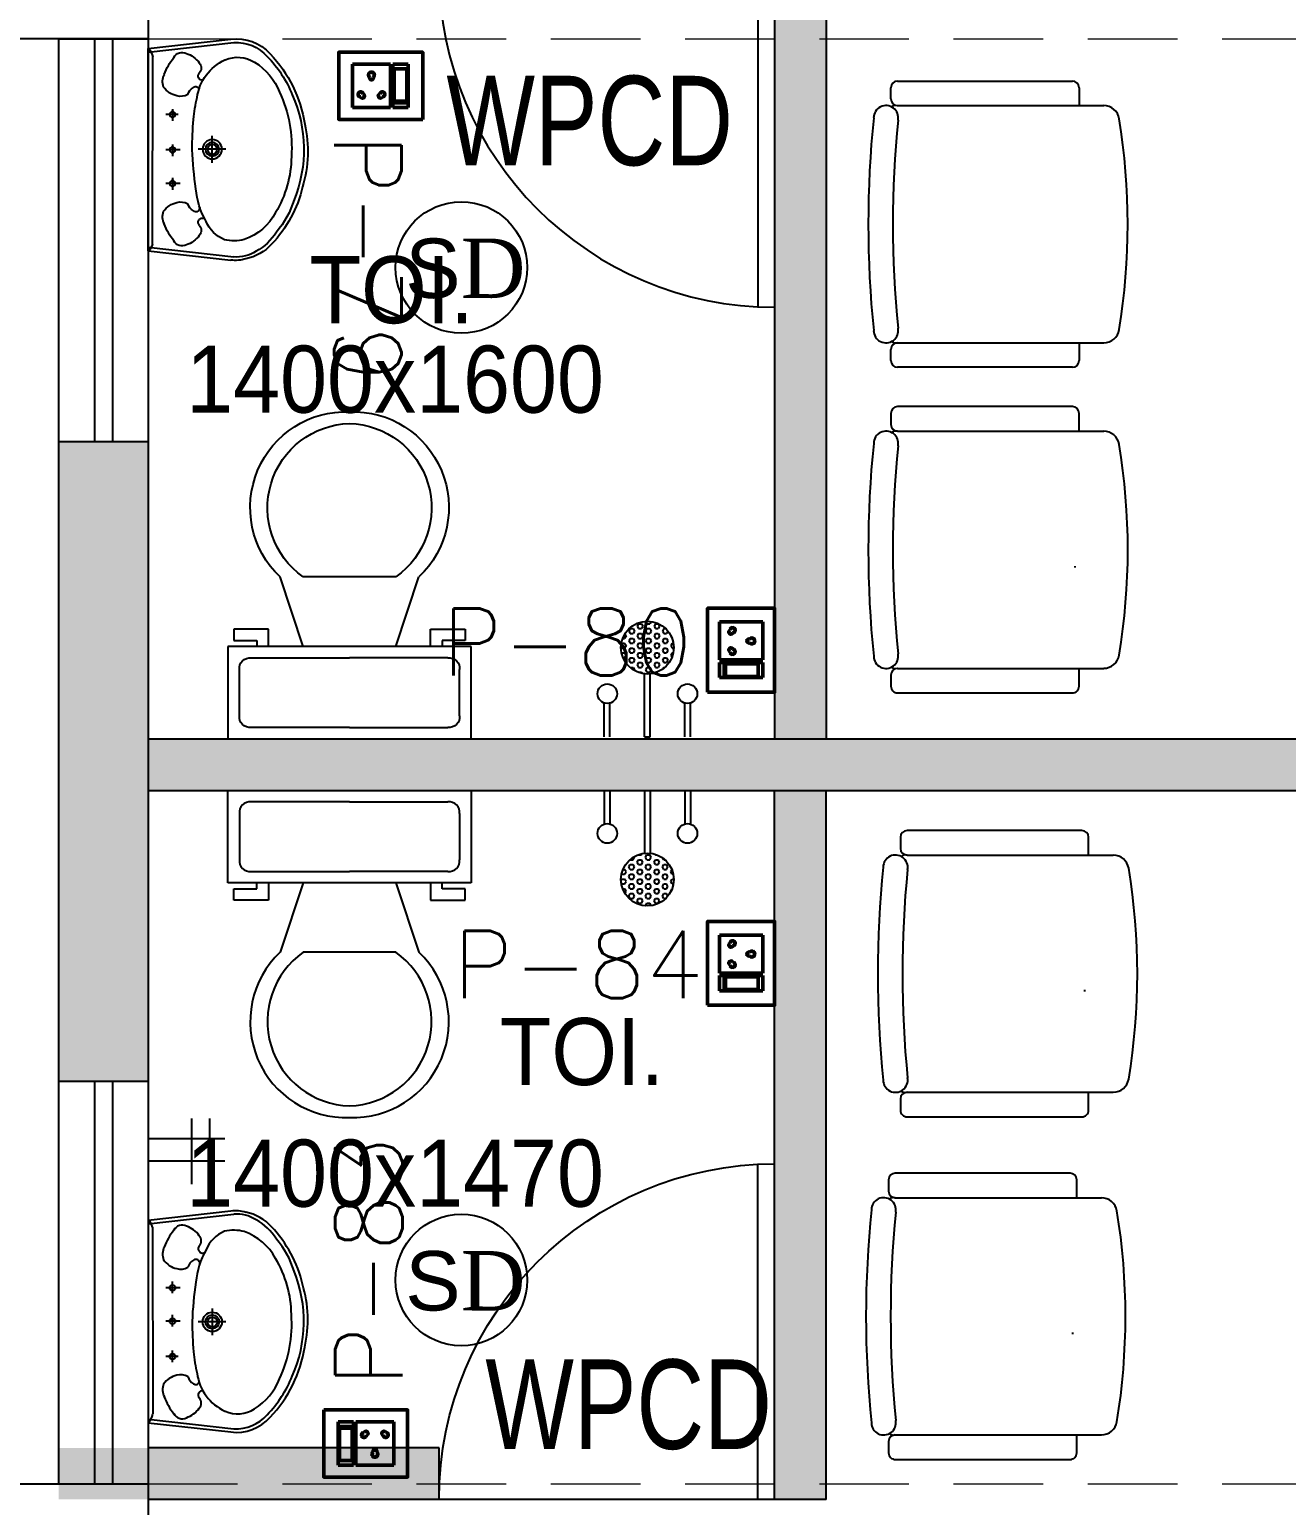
# Model space of a CAD drawing. Extents: x 11369658 to 11598203, y -3946797 to -3787209.
# Drawn here: x 11409837 to 11412646, y -3877885 to -3874586 of the extents above; entities that cross this region are included whole.
import ezdxf

# ---------------------------------------------------------------- set-up
doc = ezdxf.new("R2010")
doc.units = 0
doc.header["$MEASUREMENT"] = 0
doc.linetypes.add('CENTER', pattern=[0])
doc.linetypes.add('HIDDEN', pattern=[0.375, 0.25, -0.125])
doc.layers.get('0').update_dxf_attribs({"linetype": 'CONTINUOUS'})
doc.layers.add('BEAM', color=251, linetype='CONTINUOUS')
for name, color, linetype, lineweight in [('ELE-1 NO 6-16A RAW POWER SOCKET', 1, 'CONTINUOUS', 0), ('ELE-POWER SOCKET TEXT', 7, 'CONTINUOUS', 5), ('FA-BELOW SMOKE DERECTOR', 1, 'CONTINUOUS', 25)]:
    doc.layers.add(name, color=color, linetype=linetype, lineweight=lineweight)
doc.layers.add('ELE-16A GEYSER SOCKET', color=7, linetype='CONTINUOUS', true_color=0x00a864)
doc.styles.add('ARIAL', font='arial.ttf', dxfattribs={"width": 0.75})
doc.styles.add('PDF Times New Roman', font='times.ttf')
doc.styles.get("Standard").update_dxf_attribs({"font": 'arial.ttf'})

# ---------------------------------------------------------------- blocks, each defined once
blk = doc.blocks.new('6-16A RAW POWER SOCKET 3M')
at = {"layer": 'ELE-1 NO 6-16A RAW POWER SOCKET', "lineweight": 50}
for p, q in [((0, 57.9), (72.3, 57.9)), ((0, 57.9), (72.3, 57.9)), ((0, 32.7), (0, 57.9)), ((0, 57.9), (0, 32.7)), ((7.9, 55.8), (64.4, 55.8)), ((7.9, 34.8), (7.9, 55.8)), ((61.9, 55.8), (61.9, 34.8)), ((64.4, 55.8), (64.4, 34.8)), ((72.3, 57.9), (72.3, 32.7)), ((72.3, 32.7), (0, 32.7)), ((0, 28.5), (0, -34.8)), ((72.3, 28.5), (0, 28.5)), ((64.4, 34.8), (7.9, 34.8)), ((72.3, -34.8), (72.3, 28.5)), ((0, -34.8), (72.3, -34.8))]:
    blk.add_line(p, q, dxfattribs=at)
blk.add_lwpolyline([(92, 82.1), (92, -57.5), (-19.7, -57.5), (-19.7, 82.1)], close=True, dxfattribs=at)
for centre, radius, start, end in [((18.3, -3.1), 4.93, 37.1584, 322.8416), ((23.3, -3.1), 3.14, 251.4031, 108.5969), ((50.3, 14.9), 4.24, 357.49, 264.7311), ((53.2, 11.6), 3.43, 194.9049, 67.3162), ((50.3, -21.2), 4.24, 95.2689, 2.51), ((53.2, -17.8), 3.43, 292.6838, 165.0951)]:
    blk.add_arc(centre, radius, start, end, dxfattribs=at)
blk = doc.blocks.new('RERERERERERERET')
at = {"layer": 'ELE-16A GEYSER SOCKET', "color": 124, "lineweight": 50}
for p, q in [((-123.5, 157), (-123.5, 72)), ((-26.5, 157), (-123.5, 157)), ((-26.5, 72), (-26.5, 157)), ((-123.5, 72), (-26.5, 72)), ((-123.5, 66.3), (-26.5, 66.3)), ((-123.5, 32.5), (-123.5, 66.3)), ((-26.5, 66.3), (-26.5, 32.5)), ((-26.5, 32.5), (-26.5, 66.3)), ((-113, 63.5), (-37, 63.5)), ((-113, 35.3), (-113, 63.5)), ((-37, 35.3), (-113, 35.3)), ((-109.6, 35.3), (-109.6, 63.5)), ((-37, 63.5), (-37, 35.3)), ((-26.5, 32.5), (-123.5, 32.5)), ((-26.5, 32.5), (-123.5, 32.5))]:
    blk.add_line(p, q, dxfattribs=at)
blk.add_lwpolyline([(-150, 0), (-150, 187.5), (0, 187.5), (0, 0)], close=True, dxfattribs=at)
for centre, radius, start, end in [((-97.9, 134.2), 4.6, 112.6838, 345.0951), ((-93.9, 138.7), 5.7, 275.2689, 182.51), ((-97.9, 94.7), 4.6, 14.9049, 247.3162), ((-57.7, 114.5), 4.22, 71.4031, 288.5969), ((-51, 114.5), 6.62, 217.1584, 142.8416), ((-93.9, 90.2), 5.7, 177.49, 84.7311)]:
    blk.add_arc(centre, radius, start, end, dxfattribs=at)
blk = doc.blocks.new('SMOKE DETECTOR')
at = {"layer": 'FA-BELOW SMOKE DERECTOR', "color": 7}
blk.add_circle((931028.7, -118293.9), 350, dxfattribs=at)
at = {"layer": 'FA-BELOW SMOKE DERECTOR', "insert": (930730.1, -118460.6), "char_height": 316.244, "attachment_point": 7, "style": 'PDF Times New Roman'}
blk.add_mtext('{\\fArial|b0|i0|c0|p34;S}D', dxfattribs=at)

msp = doc.modelspace()

# ---------------------------------------------------------------- hatches: boundary and pattern name
at = {"lineweight": -3, "ltscale": 500}
h = msp.add_hatch(color=8, dxfattribs=at)
h.paths.add_polyline_path([(11411617.5, -3874456.4), (11411502.5, -3874456.4), (11411502.5, -3876171.4), (11411617.5, -3876171.4)])
h.paths.add_polyline_path([(11411617.5, -3876286.4), (11411502.5, -3876286.4), (11411502.5, -3877871.4), (11411617.5, -3877871.4)])
at = {"ltscale": 500}
for points in [[(11410102.5, -3875506.4), (11409902.5, -3875506.4), (11409902.5, -3876936.4), (11410102.5, -3876936.4)], [(11416017.5, -3876171.4), (11410102.5, -3876171.4), (11410102.5, -3876286.4), (11416017.5, -3876286.4)], [(11410752.5, -3877756.4), (11410102.5, -3877756.4), (11409902.5, -3877756.4), (11409902.5, -3877871.4), (11410102.5, -3877871.4), (11410752.5, -3877871.4)]]:
    msp.add_hatch(color=8, dxfattribs=at).paths.add_polyline_path(points)

# ---------------------------------------------------------------- linework, layer by layer
at = {"color": 8, "lineweight": 25, "ltscale": 500}
for p, q in [((11410102.5, -3874306.4), (11410102.5, -3874606.4)), ((11410102.5, -3874606.4), (11409202.5, -3874606.4)), ((11411179.7, -3875924.9), (11411176.6, -3875930.3)), ((11411179.7, -3875924.9), (11411186, -3875924.9)), ((11411186, -3875924.9), (11411189.1, -3875930.3)), ((11411198.5, -3875914.1), (11411195.4, -3875919.5)), ((11411195.4, -3875919.5), (11411198.5, -3875924.9)), ((11411198.5, -3875914.1), (11411204.7, -3875914.1)), ((11411198.5, -3875924.9), (11411204.7, -3875924.9)), ((11411204.7, -3875914.1), (11411207.9, -3875919.5)), ((11411207.9, -3875919.5), (11411204.7, -3875924.9)), ((11411214.3, -3875908.4), (11411214.1, -3875908.7)), ((11411214.1, -3875908.7), (11411217.2, -3875914.1)), ((11411217.2, -3875924.9), (11411214.1, -3875930.3)), ((11411217.2, -3875914.1), (11411223.5, -3875914.1)), ((11411217.2, -3875924.9), (11411223.5, -3875924.9)), ((11411226.5, -3875908.9), (11411223.5, -3875914.1)), ((11411223.5, -3875924.9), (11411226.6, -3875930.3)), ((11411236, -3875914.1), (11411232.9, -3875919.5)), ((11411232.9, -3875919.5), (11411236, -3875924.9)), ((11411236, -3875914.1), (11411242.2, -3875914.1)), ((11411236, -3875924.9), (11411242.2, -3875924.9)), ((11411242.2, -3875914.1), (11411245.4, -3875919.5)), ((11411245.4, -3875919.5), (11411242.2, -3875924.9)), ((11411254.7, -3875924.9), (11411251.6, -3875930.3)), ((11411254.7, -3875924.9), (11411259.1, -3875924.9)), ((11411161, -3875957.4), (11411159.5, -3875959.9)), ((11411161, -3875957.4), (11411167.2, -3875957.4)), ((11411162.8, -3875946.6), (11411167.2, -3875946.6)), ((11411170.4, -3875941.1), (11411167.2, -3875946.6)), ((11411167.2, -3875957.4), (11411170.4, -3875962.8)), ((11411167.7, -3875936.5), (11411170.4, -3875941.1)), ((11411176.6, -3875930.3), (11411179.7, -3875935.7)), ((11411179.7, -3875946.6), (11411176.6, -3875952)), ((11411176.6, -3875952), (11411179.7, -3875957.4)), ((11411179.7, -3875935.7), (11411186, -3875935.7)), ((11411179.7, -3875946.6), (11411186, -3875946.6)), ((11411179.7, -3875957.4), (11411186, -3875957.4)), ((11411189.1, -3875930.3), (11411186, -3875935.7)), ((11411186, -3875946.6), (11411189.1, -3875952)), ((11411189.1, -3875952), (11411186, -3875957.4)), ((11411198.5, -3875935.7), (11411195.4, -3875941.1)), ((11411195.4, -3875941.1), (11411198.5, -3875946.6)), ((11411198.5, -3875957.4), (11411195.4, -3875962.8)), ((11411198.5, -3875935.7), (11411204.7, -3875935.7)), ((11411198.5, -3875946.6), (11411204.7, -3875946.6)), ((11411198.5, -3875957.4), (11411204.7, -3875957.4)), ((11411204.7, -3875935.7), (11411207.9, -3875941.1)), ((11411207.9, -3875941.1), (11411204.7, -3875946.6)), ((11411204.7, -3875957.4), (11411207.9, -3875962.8)), ((11411214.1, -3875930.3), (11411217.2, -3875935.7)), ((11411217.2, -3875946.6), (11411214.1, -3875952)), ((11411214.1, -3875952), (11411217.2, -3875957.4)), ((11411217.2, -3875935.7), (11411223.5, -3875935.7)), ((11411217.2, -3875946.6), (11411223.5, -3875946.6)), ((11411217.2, -3875957.4), (11411223.5, -3875957.4)), ((11411226.6, -3875930.3), (11411223.5, -3875935.7)), ((11411223.5, -3875946.6), (11411226.6, -3875952)), ((11411226.6, -3875952), (11411223.5, -3875957.4)), ((11411236, -3875935.7), (11411232.9, -3875941.1)), ((11411232.9, -3875941.1), (11411236, -3875946.6)), ((11411236, -3875957.4), (11411232.9, -3875962.8)), ((11411236, -3875935.7), (11411242.2, -3875935.7)), ((11411236, -3875946.6), (11411242.2, -3875946.6)), ((11411236, -3875957.4), (11411242.2, -3875957.4)), ((11411242.2, -3875935.7), (11411245.4, -3875941.1)), ((11411245.4, -3875941.1), (11411242.2, -3875946.6)), ((11411242.2, -3875957.4), (11411245.4, -3875962.8)), ((11411251.6, -3875930.3), (11411254.7, -3875935.7)), ((11411254.7, -3875946.6), (11411251.6, -3875952)), ((11411251.6, -3875952), (11411254.7, -3875957.4)), ((11411254.7, -3875935.7), (11411261, -3875935.7)), ((11411254.7, -3875946.6), (11411261, -3875946.6)), ((11411254.7, -3875957.4), (11411261, -3875957.4)), ((11411264.1, -3875930.3), (11411261, -3875935.7)), ((11411261, -3875946.6), (11411264.1, -3875952)), ((11411264.1, -3875952), (11411261, -3875957.4)), ((11411270.7, -3875940.5), (11411270.4, -3875941.1)), ((11411270.4, -3875941.1), (11411273.1, -3875945.8)), ((11411273.5, -3875957.4), (11411270.4, -3875962.8)), ((11411273.5, -3875957.4), (11411276.3, -3875957.4)), ((11411159.1, -3875965), (11411161, -3875968.2)), ((11411161, -3875979), (11411160.4, -3875980)), ((11411161, -3875968.2), (11411167.2, -3875968.2)), ((11411161, -3875979), (11411167.2, -3875979)), ((11411163.5, -3875989.9), (11411167.2, -3875989.9)), ((11411170.4, -3875962.8), (11411167.2, -3875968.2)), ((11411167.2, -3875979), (11411170.4, -3875984.4)), ((11411170.4, -3875984.4), (11411167.2, -3875989.9)), ((11411179.7, -3875968.2), (11411176.6, -3875973.6)), ((11411176.6, -3875973.6), (11411179.7, -3875979)), ((11411179.7, -3875989.9), (11411176.6, -3875995.3)), ((11411179.7, -3875968.2), (11411186, -3875968.2)), ((11411179.7, -3875979), (11411186, -3875979)), ((11411179.7, -3875989.9), (11411186, -3875989.9)), ((11411186, -3875968.2), (11411189.1, -3875973.6)), ((11411189.1, -3875973.6), (11411186, -3875979)), ((11411186, -3875989.9), (11411189.1, -3875995.3)), ((11411195.4, -3875962.8), (11411198.5, -3875968.2)), ((11411198.5, -3875979), (11411195.4, -3875984.4)), ((11411195.4, -3875984.4), (11411198.5, -3875989.9)), ((11411198.5, -3875968.2), (11411204.7, -3875968.2)), ((11411198.5, -3875979), (11411204.7, -3875979)), ((11411198.5, -3875989.9), (11411204.7, -3875989.9)), ((11411207.9, -3875962.8), (11411204.7, -3875968.2)), ((11411204.7, -3875979), (11411207.9, -3875984.4)), ((11411207.9, -3875984.4), (11411204.7, -3875989.9)), ((11411217.2, -3875968.2), (11411214.1, -3875973.6)), ((11411214.1, -3875973.6), (11411217.2, -3875979)), ((11411217.2, -3875989.9), (11411214.1, -3875995.3)), ((11411217.2, -3875968.2), (11411223.5, -3875968.2)), ((11411217.2, -3875979), (11411223.5, -3875979)), ((11411217.2, -3875989.9), (11411223.5, -3875989.9)), ((11411223.5, -3875968.2), (11411226.6, -3875973.6)), ((11411226.6, -3875973.6), (11411223.5, -3875979)), ((11411223.5, -3875989.9), (11411226.6, -3875995.3)), ((11411232.9, -3875962.8), (11411236, -3875968.2)), ((11411236, -3875979), (11411232.9, -3875984.4)), ((11411232.9, -3875984.4), (11411236, -3875989.9)), ((11411236, -3875968.2), (11411242.2, -3875968.2)), ((11411236, -3875979), (11411242.2, -3875979)), ((11411236, -3875989.9), (11411242.2, -3875989.9)), ((11411245.4, -3875962.8), (11411242.2, -3875968.2)), ((11411242.2, -3875979), (11411245.4, -3875984.4)), ((11411245.4, -3875984.4), (11411242.2, -3875989.9)), ((11411254.7, -3875968.2), (11411251.6, -3875973.6)), ((11411251.6, -3875973.6), (11411254.7, -3875979)), ((11411254.7, -3875989.9), (11411251.6, -3875995.3)), ((11411254.7, -3875968.2), (11411261, -3875968.2)), ((11411254.7, -3875979), (11411261, -3875979)), ((11411254.7, -3875989.9), (11411261, -3875989.9)), ((11411261, -3875968.2), (11411264.1, -3875973.6)), ((11411264.1, -3875973.6), (11411261, -3875979)), ((11411261, -3875989.9), (11411264.1, -3875995.3)), ((11411270.4, -3875962.8), (11411273.5, -3875968.2)), ((11411273.5, -3875979), (11411270.4, -3875984.4)), ((11411270.4, -3875984.4), (11411273, -3875989)), ((11411273.5, -3875968.2), (11411277.1, -3875968.2)), ((11411273.5, -3875979), (11411275.9, -3875979)), ((11411176.6, -3875995.3), (11411179.7, -3876000.7)), ((11411179.7, -3876011.5), (11411179.5, -3876012)), ((11411179.7, -3876000.7), (11411186, -3876000.7)), ((11411179.7, -3876011.5), (11411186, -3876011.5)), ((11411189.1, -3875995.3), (11411186, -3876000.7)), ((11411186, -3876011.5), (11411189.1, -3876016.9)), ((11411189.1, -3876016.9), (11411188.3, -3876018.3)), ((11411198.5, -3876000.7), (11411195.4, -3876006.1)), ((11411195.4, -3876006.1), (11411198.5, -3876011.5)), ((11411198.5, -3876022.3), (11411198.2, -3876022.9)), ((11411198.5, -3876000.7), (11411204.7, -3876000.7)), ((11411198.5, -3876011.5), (11411204.7, -3876011.5)), ((11411198.5, -3876022.3), (11411204.7, -3876022.3)), ((11411204.7, -3876000.7), (11411207.9, -3876006.1)), ((11411207.9, -3876006.1), (11411204.7, -3876011.5)), ((11411204.7, -3876022.3), (11411206.4, -3876025.2)), ((11411211.9, -3876166.6), (11411211.9, -3876026)), ((11411214.1, -3875995.3), (11411217.2, -3876000.7)), ((11411217.2, -3876011.5), (11411214.1, -3876016.9)), ((11411214.1, -3876016.9), (11411217.2, -3876022.3)), ((11411217.2, -3876000.7), (11411223.5, -3876000.7)), ((11411217.2, -3876011.5), (11411223.5, -3876011.5)), ((11411217.2, -3876022.3), (11411223.5, -3876022.3)), ((11411226.6, -3875995.3), (11411223.5, -3876000.7)), ((11411223.5, -3876011.5), (11411226.6, -3876016.9)), ((11411226.6, -3876016.9), (11411223.5, -3876022.3)), ((11411224.3, -3876166.6), (11411224.3, -3876026)), ((11411236, -3876000.7), (11411232.9, -3876006.1)), ((11411232.9, -3876006.1), (11411236, -3876011.5)), ((11411236, -3876022.3), (11411235.1, -3876023.8)), ((11411236, -3876000.7), (11411242.2, -3876000.7)), ((11411236, -3876011.5), (11411242.2, -3876011.5)), ((11411236, -3876022.3), (11411239.4, -3876022.3)), ((11411242.2, -3876000.7), (11411245.4, -3876006.1)), ((11411245.4, -3876006.1), (11411242.2, -3876011.5)), ((11411251.6, -3875995.3), (11411254.7, -3876000.7)), ((11411254.7, -3876011.5), (11411252.6, -3876015.2)), ((11411254.7, -3876000.7), (11411261, -3876000.7)), ((11411254.7, -3876011.5), (11411257.2, -3876011.5)), ((11411264.1, -3875995.3), (11411261, -3876000.7)), ((11411121.8, -3876166.6), (11411121.8, -3876091.2)), ((11411134.2, -3876166.6), (11411134.2, -3876091.5)), ((11411302, -3876166.6), (11411302, -3876091.5)), ((11411314.4, -3876166.6), (11411314.4, -3876091.2)), ((11411211.9, -3876166.6), (11411224.3, -3876166.6)), ((11411121.8, -3876286.4), (11411121.8, -3876361.8)), ((11411134.2, -3876286.4), (11411134.2, -3876361.5)), ((11411211.9, -3876286.4), (11411211.9, -3876426.9)), ((11411211.9, -3876286.4), (11411224.3, -3876286.4)), ((11411224.3, -3876286.4), (11411224.3, -3876426.9)), ((11411302, -3876286.4), (11411302, -3876361.5)), ((11411314.4, -3876286.4), (11411314.4, -3876361.8)), ((11411176.6, -3876457.7), (11411179.7, -3876452.3)), ((11411179.7, -3876441.4), (11411179.5, -3876441)), ((11411179.7, -3876441.4), (11411186, -3876441.4)), ((11411179.7, -3876452.3), (11411186, -3876452.3)), ((11411186, -3876441.4), (11411189.1, -3876436)), ((11411189.1, -3876457.7), (11411186, -3876452.3)), ((11411189.1, -3876436), (11411188.3, -3876434.7)), ((11411195.4, -3876446.9), (11411198.5, -3876441.4)), ((11411198.5, -3876452.3), (11411195.4, -3876446.8)), ((11411198.5, -3876430.6), (11411198.2, -3876430.1)), ((11411198.5, -3876430.6), (11411204.7, -3876430.6)), ((11411198.5, -3876441.4), (11411204.7, -3876441.4)), ((11411198.5, -3876452.3), (11411204.7, -3876452.3)), ((11411204.7, -3876430.6), (11411206.4, -3876427.8)), ((11411207.9, -3876446.8), (11411204.7, -3876441.4)), ((11411204.7, -3876452.3), (11411207.9, -3876446.9)), ((11411214.1, -3876436), (11411217.2, -3876430.6)), ((11411217.2, -3876441.4), (11411214.1, -3876436)), ((11411214.1, -3876457.7), (11411217.2, -3876452.3)), ((11411217.2, -3876430.6), (11411223.5, -3876430.6)), ((11411217.2, -3876441.4), (11411223.5, -3876441.4)), ((11411217.2, -3876452.3), (11411223.5, -3876452.3)), ((11411226.6, -3876436), (11411223.5, -3876430.6)), ((11411223.5, -3876441.4), (11411226.6, -3876436)), ((11411226.6, -3876457.7), (11411223.5, -3876452.3)), ((11411232.9, -3876446.9), (11411236, -3876441.4)), ((11411236, -3876452.3), (11411232.9, -3876446.8)), ((11411236, -3876430.6), (11411235.1, -3876429.1)), ((11411236, -3876430.6), (11411239.4, -3876430.6)), ((11411236, -3876441.4), (11411242.2, -3876441.4)), ((11411236, -3876452.3), (11411242.2, -3876452.3)), ((11411245.4, -3876446.8), (11411242.2, -3876441.4)), ((11411242.2, -3876452.3), (11411245.4, -3876446.9)), ((11411251.6, -3876457.7), (11411254.7, -3876452.3)), ((11411254.7, -3876441.4), (11411252.6, -3876437.8)), ((11411254.7, -3876441.4), (11411257.2, -3876441.4)), ((11411254.7, -3876452.3), (11411261, -3876452.3)), ((11411264.1, -3876457.7), (11411261, -3876452.3)), ((11411159.1, -3876488), (11411161, -3876484.7)), ((11411161, -3876473.9), (11411160.4, -3876473)), ((11411161, -3876473.9), (11411167.2, -3876473.9)), ((11411161, -3876484.7), (11411167.2, -3876484.7)), ((11411163.5, -3876463.1), (11411167.2, -3876463.1)), ((11411170.4, -3876468.5), (11411167.2, -3876463.1)), ((11411167.2, -3876473.9), (11411170.4, -3876468.5)), ((11411170.4, -3876490.1), (11411167.2, -3876484.7)), ((11411179.7, -3876463.1), (11411176.6, -3876457.7)), ((11411176.6, -3876479.3), (11411179.7, -3876473.9)), ((11411179.7, -3876484.7), (11411176.6, -3876479.3)), ((11411179.7, -3876463.1), (11411186, -3876463.1)), ((11411179.7, -3876473.9), (11411186, -3876473.9)), ((11411179.7, -3876484.7), (11411186, -3876484.7)), ((11411186, -3876463.1), (11411189.1, -3876457.7)), ((11411189.1, -3876479.3), (11411186, -3876473.9)), ((11411186, -3876484.7), (11411189.1, -3876479.3)), ((11411195.4, -3876468.5), (11411198.5, -3876463.1)), ((11411198.5, -3876473.9), (11411195.4, -3876468.5)), ((11411195.4, -3876490.2), (11411198.5, -3876484.7)), ((11411198.5, -3876463.1), (11411204.7, -3876463.1)), ((11411198.5, -3876473.9), (11411204.7, -3876473.9)), ((11411198.5, -3876484.7), (11411204.7, -3876484.7)), ((11411207.9, -3876468.5), (11411204.7, -3876463.1)), ((11411204.7, -3876473.9), (11411207.9, -3876468.5)), ((11411207.9, -3876490.1), (11411204.7, -3876484.7)), ((11411217.2, -3876463.1), (11411214.1, -3876457.7)), ((11411214.1, -3876479.3), (11411217.2, -3876473.9)), ((11411217.2, -3876484.7), (11411214.1, -3876479.3)), ((11411217.2, -3876463.1), (11411223.5, -3876463.1)), ((11411217.2, -3876473.9), (11411223.5, -3876473.9)), ((11411217.2, -3876484.7), (11411223.5, -3876484.7)), ((11411223.5, -3876463.1), (11411226.6, -3876457.7)), ((11411226.6, -3876479.3), (11411223.5, -3876473.9)), ((11411223.5, -3876484.7), (11411226.6, -3876479.3)), ((11411232.9, -3876468.5), (11411236, -3876463.1)), ((11411236, -3876473.9), (11411232.9, -3876468.5)), ((11411232.9, -3876490.2), (11411236, -3876484.7)), ((11411236, -3876463.1), (11411242.2, -3876463.1)), ((11411236, -3876473.9), (11411242.2, -3876473.9)), ((11411236, -3876484.7), (11411242.2, -3876484.7)), ((11411245.4, -3876468.5), (11411242.2, -3876463.1)), ((11411242.2, -3876473.9), (11411245.4, -3876468.5)), ((11411245.4, -3876490.1), (11411242.2, -3876484.7)), ((11411254.7, -3876463.1), (11411251.6, -3876457.7)), ((11411251.6, -3876479.3), (11411254.7, -3876473.9)), ((11411254.7, -3876484.7), (11411251.6, -3876479.3)), ((11411254.7, -3876463.1), (11411261, -3876463.1)), ((11411254.7, -3876473.9), (11411261, -3876473.9)), ((11411254.7, -3876484.7), (11411261, -3876484.7)), ((11411261, -3876463.1), (11411264.1, -3876457.7)), ((11411264.1, -3876479.3), (11411261, -3876473.9)), ((11411261, -3876484.7), (11411264.1, -3876479.3)), ((11411270.4, -3876468.5), (11411273, -3876464)), ((11411273.5, -3876473.9), (11411270.4, -3876468.5)), ((11411270.4, -3876490.2), (11411273.5, -3876484.7)), ((11411273.5, -3876473.9), (11411275.9, -3876473.9)), ((11411273.5, -3876484.7), (11411277.1, -3876484.7)), ((11411161, -3876495.6), (11411159.5, -3876493)), ((11411161, -3876495.6), (11411167.2, -3876495.6)), ((11411162.8, -3876506.4), (11411167.2, -3876506.4)), ((11411167.2, -3876495.6), (11411170.4, -3876490.2)), ((11411170.4, -3876511.8), (11411167.2, -3876506.4)), ((11411167.7, -3876516.4), (11411170.4, -3876511.8)), ((11411176.6, -3876501), (11411179.7, -3876495.6)), ((11411179.7, -3876506.4), (11411176.6, -3876501)), ((11411176.6, -3876522.6), (11411179.7, -3876517.2)), ((11411179.7, -3876495.6), (11411186, -3876495.6)), ((11411179.7, -3876506.4), (11411186, -3876506.4)), ((11411179.7, -3876517.2), (11411186, -3876517.2)), ((11411189.1, -3876501), (11411186, -3876495.6)), ((11411186, -3876506.4), (11411189.1, -3876501)), ((11411189.1, -3876522.6), (11411186, -3876517.2)), ((11411198.5, -3876495.6), (11411195.4, -3876490.1)), ((11411195.4, -3876511.8), (11411198.5, -3876506.4)), ((11411198.5, -3876517.2), (11411195.4, -3876511.8)), ((11411198.5, -3876495.6), (11411204.7, -3876495.6)), ((11411198.5, -3876506.4), (11411204.7, -3876506.4)), ((11411198.5, -3876517.2), (11411204.7, -3876517.2)), ((11411204.7, -3876495.6), (11411207.9, -3876490.2)), ((11411207.9, -3876511.8), (11411204.7, -3876506.4)), ((11411204.7, -3876517.2), (11411207.9, -3876511.8)), ((11411214.1, -3876501), (11411217.2, -3876495.6)), ((11411217.2, -3876506.4), (11411214.1, -3876501)), ((11411214.1, -3876522.6), (11411217.2, -3876517.2)), ((11411217.2, -3876495.6), (11411223.5, -3876495.6)), ((11411217.2, -3876506.4), (11411223.5, -3876506.4)), ((11411217.2, -3876517.2), (11411223.5, -3876517.2)), ((11411226.6, -3876501), (11411223.5, -3876495.6)), ((11411223.5, -3876506.4), (11411226.6, -3876501)), ((11411226.6, -3876522.6), (11411223.5, -3876517.2)), ((11411236, -3876495.6), (11411232.9, -3876490.1)), ((11411232.9, -3876511.8), (11411236, -3876506.4)), ((11411236, -3876517.2), (11411232.9, -3876511.8)), ((11411236, -3876495.6), (11411242.2, -3876495.6)), ((11411236, -3876506.4), (11411242.2, -3876506.4)), ((11411236, -3876517.2), (11411242.2, -3876517.2)), ((11411242.2, -3876495.6), (11411245.4, -3876490.2)), ((11411245.4, -3876511.8), (11411242.2, -3876506.4)), ((11411242.2, -3876517.2), (11411245.4, -3876511.8)), ((11411251.6, -3876501), (11411254.7, -3876495.6)), ((11411254.7, -3876506.4), (11411251.6, -3876501)), ((11411251.6, -3876522.6), (11411254.7, -3876517.2)), ((11411254.7, -3876495.6), (11411261, -3876495.6)), ((11411254.7, -3876506.4), (11411261, -3876506.4)), ((11411254.7, -3876517.2), (11411261, -3876517.2)), ((11411264.1, -3876501), (11411261, -3876495.6)), ((11411261, -3876506.4), (11411264.1, -3876501)), ((11411264.1, -3876522.6), (11411261, -3876517.2)), ((11411273.5, -3876495.6), (11411270.4, -3876490.1)), ((11411270.4, -3876511.8), (11411273.1, -3876507.1)), ((11411270.7, -3876512.4), (11411270.4, -3876511.8)), ((11411273.5, -3876495.6), (11411276.3, -3876495.6)), ((11411179.7, -3876528), (11411176.6, -3876522.6)), ((11411179.7, -3876528), (11411186, -3876528)), ((11411186, -3876528), (11411189.1, -3876522.6)), ((11411195.4, -3876533.5), (11411198.5, -3876528)), ((11411198.5, -3876538.9), (11411195.4, -3876533.5)), ((11411198.5, -3876528), (11411204.7, -3876528)), ((11411198.5, -3876538.9), (11411204.7, -3876538.9)), ((11411207.9, -3876533.5), (11411204.7, -3876528)), ((11411204.7, -3876538.9), (11411207.9, -3876533.5)), ((11411217.2, -3876528), (11411214.1, -3876522.6)), ((11411214.1, -3876544.3), (11411217.2, -3876538.9)), ((11411214.3, -3876544.5), (11411214.1, -3876544.3)), ((11411217.2, -3876528), (11411223.5, -3876528)), ((11411217.2, -3876538.9), (11411223.5, -3876538.9)), ((11411223.5, -3876528), (11411226.6, -3876522.6)), ((11411226.5, -3876544.1), (11411223.5, -3876538.9)), ((11411232.9, -3876533.5), (11411236, -3876528)), ((11411236, -3876538.9), (11411232.9, -3876533.5)), ((11411236, -3876528), (11411242.2, -3876528)), ((11411236, -3876538.9), (11411242.2, -3876538.9)), ((11411245.4, -3876533.5), (11411242.2, -3876528)), ((11411242.2, -3876538.9), (11411245.4, -3876533.5)), ((11411254.7, -3876528), (11411251.6, -3876522.6)), ((11411254.7, -3876528), (11411259.1, -3876528)), ((11409202.5, -3877836.4), (11410102.5, -3877836.4)), ((11410102.5, -3877836.4), (11410102.5, -3878136.4))]:
    msp.add_line(p, q, dxfattribs=at)
at = {"color": 8, "lineweight": 25}
for p, q in [((11411465, -3874456.4), (11411465, -3875205.4)), ((11411502.5, -3874456.4), (11411502.5, -3876171.4)), ((11411617.5, -3874456.4), (11411617.5, -3876171.4)), ((11409902.5, -3874606.4), (11409902.5, -3877836.4)), ((11409902.5, -3874606.4), (11410102.5, -3874606.4)), ((11410102.5, -3874606.4), (11410102.5, -3875506.4)), ((11410102.5, -3874627.9), (11410287.2, -3874607.2)), ((11410102.5, -3874635.8), (11410293.9, -3874614.4)), ((11410102.5, -3875080.3), (11410102.5, -3874627.9)), ((11410112.1, -3875065.2), (11410113.2, -3874647.3)), ((11411777.2, -3874700.7), (11412167.7, -3874700.7)), ((11411762.2, -3874740.7), (11411762.2, -3874715.7)), ((11412182.7, -3874715.7), (11412182.7, -3874755.7)), ((11410156.9, -3874763.3), (11410156.9, -3874789.6)), ((11411777.2, -3874755.7), (11412237.9, -3874755.7)), ((11410169.2, -3874775.4), (11410141.9, -3874775.4)), ((11410245.8, -3874883.4), (11410245.8, -3874823.1)), ((11410174.4, -3874854.7), (11410141.9, -3874854.7)), ((11410156.9, -3874842.6), (11410156.9, -3874868.8)), ((11410275.9, -3874853.2), (11410214.5, -3874853.2)), ((11410174.4, -3874929.5), (11410141.9, -3874929.5)), ((11410156.9, -3874917.4), (11410156.9, -3874943.6)), ((11410102.5, -3875072.3), (11410293.9, -3875093.8)), ((11410102.5, -3875080.3), (11410287.2, -3875101)), ((11411777.2, -3875285.7), (11412237.9, -3875285.7)), ((11412182.7, -3875285.7), (11412182.7, -3875325.7)), ((11411762.2, -3875325.7), (11411762.2, -3875300.7)), ((11412167.7, -3875340.7), (11411777.2, -3875340.7)), ((11412167.7, -3875428.6), (11411777.2, -3875428.6)), ((11411762.2, -3875443.6), (11411762.2, -3875468.6)), ((11412182.7, -3875483.6), (11412182.7, -3875443.6)), ((11411777.2, -3875483.6), (11412237.9, -3875483.6)), ((11409902.5, -3875506.4), (11410102.5, -3875506.4)), ((11410102.5, -3875506.4), (11410102.5, -3876936.4)), ((11412174, -3875788.3), (11412174, -3875784.9)), ((11410449, -3875964.5), (11410397.3, -3875809.3)), ((11410655.9, -3875809.3), (11410449, -3875809.3)), ((11410655.9, -3875964.5), (11410707.6, -3875809.3)), ((11410371.4, -3875925.7), (11410293.9, -3875925.7)), ((11410293.9, -3875925.7), (11410293.9, -3875951.5)), ((11410371.4, -3875964.5), (11410371.4, -3875925.7)), ((11410733.5, -3875925.7), (11410811.1, -3875925.7)), ((11410733.5, -3875964.5), (11410733.5, -3875925.7)), ((11410811.1, -3875925.7), (11410811.1, -3875951.5)), ((11410293.9, -3875951.5), (11410345.6, -3875951.5)), ((11410345.6, -3875951.5), (11410345.6, -3875964.5)), ((11410811.1, -3875951.5), (11410759.4, -3875951.5)), ((11410759.4, -3875951.5), (11410759.4, -3875964.5)), ((11410824, -3875964.5), (11410280.9, -3875964.5)), ((11410280.9, -3875964.5), (11410280.9, -3876171.4)), ((11410332.6, -3875990.3), (11410552.5, -3875990.3)), ((11410772.3, -3875990.3), (11410552.5, -3875990.3)), ((11410824, -3876171.4), (11410824, -3875964.5)), ((11410306.8, -3876119.6), (11410306.8, -3876016.2)), ((11410798.2, -3876119.6), (11410798.2, -3876016.2)), ((11411777.2, -3876013.6), (11412237.9, -3876013.6)), ((11412182.7, -3876053.6), (11412182.7, -3876013.6)), ((11411762.2, -3876028.6), (11411762.2, -3876053.6)), ((11411777.2, -3876068.6), (11412167.7, -3876068.6)), ((11410552.5, -3876145.5), (11410332.6, -3876145.5)), ((11410552.5, -3876145.5), (11410772.3, -3876145.5)), ((11410102.5, -3876171.4), (11416017.5, -3876171.4)), ((11410280.9, -3876171.4), (11410552.5, -3876171.4)), ((11410552.5, -3876171.4), (11410824, -3876171.4)), ((11410102.5, -3876286.4), (11416017.5, -3876286.4)), ((11410280.9, -3876286.4), (11410552.5, -3876286.4)), ((11410280.9, -3876493.3), (11410280.9, -3876286.4)), ((11410552.5, -3876286.4), (11410824, -3876286.4)), ((11410824, -3876286.4), (11410824, -3876493.3)), ((11411502.5, -3877871.4), (11411502.5, -3876286.4)), ((11411617.5, -3877871.4), (11411617.5, -3876286.4)), ((11410552.5, -3876312.2), (11410332.6, -3876312.2)), ((11410552.5, -3876312.2), (11410772.3, -3876312.2)), ((11410306.8, -3876338.1), (11410306.8, -3876441.5)), ((11410798.2, -3876338.1), (11410798.2, -3876441.5)), ((11412189, -3876376.2), (11411798.5, -3876376.2)), ((11411783.5, -3876391.2), (11411783.5, -3876416.2)), ((11412204, -3876431.2), (11412204, -3876391.2)), ((11411798.5, -3876431.2), (11412259.2, -3876431.2)), ((11410332.6, -3876467.4), (11410552.5, -3876467.4)), ((11410772.3, -3876467.4), (11410552.5, -3876467.4)), ((11410824, -3876493.3), (11410280.9, -3876493.3)), ((11410293.9, -3876532.1), (11410293.9, -3876506.2)), ((11410293.9, -3876506.2), (11410345.6, -3876506.2)), ((11410345.6, -3876506.2), (11410345.6, -3876493.3)), ((11410371.4, -3876493.3), (11410371.4, -3876532.1)), ((11410449, -3876493.3), (11410397.3, -3876648.4)), ((11410655.9, -3876493.3), (11410707.6, -3876648.4)), ((11410733.5, -3876493.3), (11410733.5, -3876532.1)), ((11410759.4, -3876506.2), (11410759.4, -3876493.3)), ((11410811.1, -3876506.2), (11410759.4, -3876506.2)), ((11410811.1, -3876532.1), (11410811.1, -3876506.2)), ((11410371.4, -3876532.1), (11410293.9, -3876532.1)), ((11410733.5, -3876532.1), (11410811.1, -3876532.1)), ((11410655.9, -3876648.4), (11410449, -3876648.4)), ((11412195.3, -3876735.9), (11412195.3, -3876732.5)), ((11409902.5, -3876936.4), (11410102.5, -3876936.4)), ((11410102.5, -3876936.4), (11410102.5, -3877836.4)), ((11411783.5, -3876976.2), (11411783.5, -3877001.2)), ((11411798.5, -3876961.2), (11412259.2, -3876961.2)), ((11412204, -3877001.2), (11412204, -3876961.2)), ((11410199.6, -3877020), (11410199.6, -3877166.9)), ((11410239.6, -3877020), (11410239.6, -3877166.9)), ((11411798.5, -3877016.2), (11412189, -3877016.2)), ((11410102.5, -3877064.4), (11410273.7, -3877064.4)), ((11410102.5, -3877114.4), (11410273.7, -3877114.4)), ((11411465, -3877871.4), (11411465, -3877122.3)), ((11412162.6, -3877142.2), (11411772.1, -3877142.2)), ((11411757.1, -3877157.2), (11411757.1, -3877182.2)), ((11412177.6, -3877197.2), (11412177.6, -3877157.2)), ((11411772.1, -3877197.2), (11412232.8, -3877197.2)), ((11410102.5, -3877247.4), (11410287.2, -3877226.7)), ((11410102.5, -3877255.4), (11410293.9, -3877234)), ((11410102.5, -3877247.4), (11410102.5, -3877699.9)), ((11410112.1, -3877262.6), (11410113.2, -3877680.5)), ((11410174.4, -3877398.3), (11410141.9, -3877398.3)), ((11410156.9, -3877410.4), (11410156.9, -3877384.1)), ((11410245.8, -3877444.3), (11410245.8, -3877504.6)), ((11410174.4, -3877473.1), (11410141.9, -3877473.1)), ((11410156.9, -3877485.2), (11410156.9, -3877458.9)), ((11410275.9, -3877474.6), (11410214.5, -3877474.6)), ((11412168.9, -3877501.9), (11412168.9, -3877498.5)), ((11410156.9, -3877564.4), (11410156.9, -3877538.2)), ((11410169.2, -3877552.3), (11410141.9, -3877552.3)), ((11410102.5, -3877691.9), (11410293.9, -3877713.4)), ((11410102.5, -3877699.9), (11410287.2, -3877720.6)), ((11411772.1, -3877727.2), (11412232.8, -3877727.2)), ((11412177.6, -3877767.2), (11412177.6, -3877727.2)), ((11410752.5, -3877756.4), (11410102.5, -3877756.4)), ((11410752.5, -3877871.4), (11410752.5, -3877756.4)), ((11411757.1, -3877742.2), (11411757.1, -3877767.2)), ((11411772.1, -3877782.2), (11412162.6, -3877782.2)), ((11409902.5, -3877836.4), (11410102.5, -3877836.4)), ((11411617.5, -3877871.4), (11410102.5, -3877871.4))]:
    msp.add_line(p, q, dxfattribs=at)
at = {"color": 8, "lineweight": 25, "ltscale": 2}
for p, q in [((11409982.5, -3874606.4), (11409982.5, -3875506.4)), ((11410022.5, -3874606.4), (11410022.5, -3875506.4)), ((11409982.5, -3876936.4), (11409982.5, -3877836.4)), ((11410022.5, -3876936.4), (11410022.5, -3877836.4))]:
    msp.add_line(p, q, dxfattribs=at)
at = {"color": 8, "lineweight": -3, "ltscale": 500}
for centre, radius in [((11411218.1, -3875967.3), 59), ((11411128.5, -3876070.3), 21.9), ((11411307.7, -3876070.3), 21.9), ((11411128.5, -3876382.6), 21.9), ((11411307.7, -3876382.6), 21.9), ((11411218.1, -3876485.6), 59)]:
    msp.add_circle(centre, radius, dxfattribs=at)
at = {"color": 8}
for centre, radius, start, end in [((11411502.5, -3874456.4), 750, 180, 270), ((11411777.2, -3874715.7), 15, 90, 180), ((11412167.7, -3874715.7), 15, 0, 90), ((11411751.2, -3874783), 27.5, 349.1508, 180), ((11411777.2, -3874740.7), 15, 180, 270), ((11411773.5, -3874772.4), 17, 77.5019, 125.1907), ((11412237.9, -3874790.7), 35, 9.3443, 90), ((11414060, -3875020.7), 2348.3, 174.1887, 185.8113), ((11414115, -3875020.7), 2348.3, 174.3155, 185.6845), ((11410840.1, -3875020.7), 1451.5, 350.6557, 9.3443), ((11411751.2, -3875258.5), 27.5, 180, 10.8492), ((11412237.9, -3875250.7), 35, 270, 350.6557), ((11411777.2, -3875300.7), 15, 90, 180), ((11411773.5, -3875269.1), 17, 234.8093, 282.4981), ((11411777.2, -3875325.7), 15, 180, 270), ((11412167.7, -3875325.7), 15, 270, 0)]:
    msp.add_arc(centre, radius, start, end, dxfattribs=at)
at = {"color": 8, "extrusion": (0, 0, -1)}
for centre, major_axis, start_param, end_param in [((11410300.3, -3874705.7), (0, 99.5), -0.132539, 0.848731), ((11410080.2, -3874652.9), (0, 33.5), 0.727251, 1.402875), ((11410178.5, -3874657.3), (0, 20.7), -1.101507, 0.481509), ((11410170.1, -3874692.9), (-0.3, 56.9), 0.324902, 0.965135), ((11410298.5, -3874708.7), (0.1, 94.4), -0.049658, 0.838116), ((11410162.2, -3874842.7), (-0.1, 293.9), 0.809856, 1.41441), ((11410257.4, -3874728), (1.1, 126.1), -1.238036, -0.892193), ((11410320.6, -3874752.8), (0, 109.8), -1.431017, -0.436146), ((11410203, -3874671.7), (0, 17.9), 0.880684, 2.260744), ((11410302.2, -3874718.5), (0, 70.9), -0.405199, 0.56573), ((11410266.5, -3874777.2), (-0.2, 139.7), 0.557563, 1.193786), ((11410169.9, -3874836.1), (0, 275.4), 0.806541, 1.180915), ((11410168.7, -3874701.8), (0, 34), 4.33982, 5.202657), ((11410222.9, -3874689), (-6.08, 6.08), 4.867594, 6.265028), ((11410223.2, -3874691.2), (5.47, 5.47), 2.097053, 3.541809), ((11410177.2, -3874685.9), (0.3, 49.2), 3.359735, 4.09512), ((11410175.1, -3874703.2), (0, 31.9), 2.620328, 3.422401), ((11410216.8, -3874738.4), (-0.2, 26.8), -1.278641, -0.487266), ((11410209, -3874720.3), (0, 7.39), -0.727724, 1.373337), ((11410499.7, -3874808.4), (-0.3, 296.4), -1.495794, -1.328336), ((11410125.8, -3874849.4), (0, 297.5), 1.141495, 1.637774), ((11410147.7, -3874853.7), (0, 302.7), 1.155365, 1.952189), ((11410156.9, -3874775.4), (0.02, 6.43), 3.139035, 9.42222), ((11410932.8, -3874857.3), (0.1, 732.1), -1.56667, -1.474079), ((11410185.1, -3874857.9), (-0.1, 274.2), 1.346594, 1.865175), ((11410245.8, -3874853.2), (0, 21.6), 3.141254, 9.424439), ((11410245.8, -3874853.2), (-0.1, 15.5), 3.145308, 9.428493), ((11410156.9, -3874854.7), (0.08, 6.43), 3.12883, 9.412015), ((11411000.7, -3874819.5), (0.8, 800.7), 4.558159, 4.668067), ((11410245.8, -3874853.2), (0, 10.9), 3.142047372431534, 9.42523267961112), ((11410175.1, -3874867.2), (0, 247.5), 1.579809, 2.112792), ((11410156.9, -3874929.5), (0.02, 6.43), 3.139035, 9.42222), ((11410168.8, -3874869.5), (0.2, 287), 1.808981, 2.322804), ((11410175.1, -3875002.8), (-0.1, 31.9), -0.276767, 0.525307), ((11410375.8, -3874930), (0.1, 166.8), 4.181112, 4.641559), ((11410237.1, -3874907.9), (-0.2, 200.3), 1.868215, 2.281789), ((11410168.7, -3875004.3), (0, 34), 4.222121, 5.084958), ((11410177.2, -3875020.2), (0.1, 49.2), -0.960797, -0.225412), ((11410216.8, -3874967.6), (0.2, 26.8), 3.628858, 4.420234), ((11410209.2, -3874984.4), (-0.03, 8.55), 1.455188, 3.796569), ((11410275.7, -3874936.1), (0.2, 126), 2.054055, 2.802751), ((11410257.4, -3874978), (-0.3, 126.1), 4.027191, 4.373034), ((11410222.9, -3875017), (-6.08, 6.08), 4.730546, 6.12798), ((11410223.9, -3875015.6), (6.17, 6.17), 4.354779, 6.027124), ((11410203, -3875034.4), (0, 17.9), 0.880848, 2.260908), ((11410305.2, -3874982.3), (0, 80.1), 3.554495, 4.299548), ((11410087.9, -3875060.4), (0, 24.7), 1.765467, 2.50956), ((11410178.5, -3875048.8), (0, 20.7), 2.661884, 4.2449), ((11410170.1, -3875013.1), (0.3, 56.9), 2.176458, 2.816691), ((11410293.8, -3874963.3), (0, 94.7), 2.890537, 3.362984), ((11410299.9, -3874994.3), (-0.1, 106), 2.310552, 2.942572), ((11410284.4, -3874973.5), (-0.1, 123.1), 2.127435, 2.640092), ((11410297.3, -3875018.4), (-0.1, 83.2), 2.850118, 3.264751), ((11410300.9, -3875016), (0, 78.1), 2.562376, 3.231693), ((11410544.6, -3875654), (-151.4, 151.4), 4.686239, 7.105146), ((11410560.3, -3875654), (-151.4, -151.4), 2.319632, 4.738539), ((11410558, -3875654.9), (-133.6, 133.6), 4.541602, 7.039318), ((11410546.9, -3875654.9), (-133.6, 133.6), 0.814663, 3.31238), ((11410329.4, -3876013), (-16.2, 16.2), -0.927295, 0.927295), ((11410775.5, -3876013), (-16.2, 16.2), 0.643501, 2.498091), ((11410329.4, -3876122.9), (-16.2, -16.2), 5.35589, 7.21048), ((11410775.5, -3876122.9), (-16.2, -16.2), 3.785094, 5.639684), ((11411502.5, -3877871.4), (46.2, 748.6), 4.650763, 6.221559)]:
    msp.add_ellipse(centre, major_axis=major_axis, ratio=1, start_param=start_param, end_param=end_param, dxfattribs=at)
at = {"color": 8}
for centre, major_axis, start_param, end_param in [((11411777.2, -3875443.6), (10.6, 10.6), 0.785398, 2.356194), ((11412167.7, -3875443.6), (-10.6, 10.6), 3.926991, 5.497787), ((11411751.2, -3875510.8), (-19.4, 19.4), 3.737637, 7.068583), ((11411777.2, -3875468.6), (-10.6, 10.6), 0.785398, 2.356194), ((11411773.5, -3875500.2), (-12, 12), -1.003531, -0.171205), ((11412237.9, -3875518.6), (24.7, 24.7), 5.660876, 7.068583), ((11414060, -3875748.6), (1660.5, 1660.5), 2.254768, 2.457621), ((11414115, -3875748.6), (-1660.5, 1660.5), 0.686186, 0.884611), ((11410840.1, -3875748.6), (-1026.4, 1026.4), 3.763902, 4.090079), ((11411751.2, -3875986.4), (-19.4, 19.4), 0.785398, 4.116345), ((11412237.9, -3875978.6), (24.7, 24.7), 3.926991, 5.334699), ((11411777.2, -3876028.6), (10.6, 10.6), 0.785398, 2.356194), ((11411773.5, -3875997), (12, 12), 3.312797, 4.145124), ((11411777.2, -3876053.6), (10.6, 10.6), 2.356194, 3.926991), ((11412167.7, -3876053.6), (-10.6, 10.6), 2.356194, 3.926991), ((11410329.4, -3876334.9), (-16.2, 16.2), -0.927295, 0.927295), ((11410775.5, -3876334.9), (-16.2, 16.2), 3.785094, 5.639684), ((11411798.5, -3876391.2), (10.6, 10.6), 0.785398, 2.356194), ((11412189, -3876391.2), (-10.6, 10.6), 3.926991, 5.497787), ((11411798.5, -3876416.2), (-10.6, 10.6), 0.785398, 2.356194), ((11410329.4, -3876444.8), (16.2, 16.2), 2.214297, 4.068888), ((11410775.5, -3876444.8), (-16.2, 16.2), 2.214297, 4.068888), ((11411772.5, -3876458.4), (-19.4, 19.4), 3.737637, 7.068583), ((11411794.8, -3876447.8), (-12, 12), -1.003531, -0.171205), ((11412259.2, -3876466.2), (24.7, 24.7), 5.660876, 7.068583), ((11414081.3, -3876696.2), (1660.5, 1660.5), 2.254768, 2.457621), ((11414136.3, -3876696.2), (-1660.5, 1660.5), 0.686186, 0.884611), ((11410861.4, -3876696.2), (-1026.4, 1026.4), 3.763902, 4.090079), ((11410544.6, -3876803.7), (-151.4, 151.4), -0.02615, 2.392757), ((11410558, -3876802.8), (65.4, 177.3), 0.967729, 3.465445), ((11410560.3, -3876803.7), (-11.3, 213.8), 3.052413, 5.471319), ((11410546.9, -3876802.8), (100.1, 160.3), 3.728887, 6.226604), ((11411772.5, -3876934), (-19.4, 19.4), 0.785398, 4.116345), ((11412259.2, -3876926.2), (24.7, 24.7), 3.926991, 5.334699), ((11411798.5, -3876976.2), (10.6, 10.6), 0.785398, 2.356194), ((11411794.8, -3876944.6), (12, 12), 3.312797, 4.145124), ((11411798.5, -3877001.2), (10.6, 10.6), 2.356194, 3.926991), ((11412189, -3877001.2), (-10.6, 10.6), 2.356194, 3.926991), ((11411772.1, -3877157.2), (10.6, 10.6), 0.785398, 2.356194), ((11412162.6, -3877157.2), (-10.6, 10.6), 3.926991, 5.497787), ((11411746.1, -3877224.4), (-19.4, 19.4), 3.737637, 7.068583), ((11411772.1, -3877182.2), (-10.6, 10.6), 0.785398, 2.356194), ((11411768.4, -3877213.8), (-12, 12), -1.003531, -0.171205), ((11412232.8, -3877232.2), (24.7, 24.7), 5.660876, 7.068583), ((11410297.3, -3877309.4), (0.3, 83.2), -0.289252, 0.125381), ((11410300.9, -3877311.8), (-0.3, 78.1), -0.583914, 0.085404), ((11410299.9, -3877333.4), (2.6, 106), -0.807427, -0.175407), ((11410284.4, -3877354.3), (1, 123.1), -1.007023, -0.494366), ((11414054.9, -3877462.2), (1660.5, 1660.5), 2.254768, 2.457621), ((11414109.9, -3877462.2), (-1660.5, 1660.5), 0.686186, 0.884611), ((11410835, -3877462.2), (-1026.4, 1026.4), 3.763902, 4.090079), ((11410087.9, -3877267.3), (0.1, 24.7), -1.372073, -0.627981), ((11410257.4, -3877349.7), (9.9, 125.7), 0.96198, 1.307823), ((11410178.5, -3877279), (-0.7, 20.7), -0.51571, 1.067306), ((11410170.1, -3877314.6), (-0.4, 56.9), -0.968107, -0.327873), ((11410305.2, -3877345.4), (-0.6, 80.1), 0.405561, 1.150614), ((11410293.8, -3877364.5), (0.7, 94.7), -0.244217, 0.22823), ((11410275.7, -3877391.7), (-0.6, 126), -1.090007, -0.341312), ((11410168.8, -3877458.2), (1.1, 287), -1.328275, -0.814452), ((11410168.7, -3877323.4), (0.1, 34), 1.084437, 1.947275), ((11410222.9, -3877310.7), (6.08, 6.08), 1.588953, 2.986387), ((11410203, -3877293.4), (0.2, 17.9), 4.034195, 5.414255), ((11410237.1, -3877419.9), (-9.9, 200), -1.323802, -0.910228), ((11410177.2, -3877307.6), (1.4, 49.2), 2.210699, 2.946084), ((11410216.8, -3877360.1), (-3.5, 26.6), 0.361397, 1.152773), ((11410209.2, -3877343.3), (-0.05, 8.55), 4.586977, 6.928358), ((11410375.8, -3877397.8), (2.6, 166.8), 1.055367, 1.515814), ((11410223.9, -3877312.2), (6.17, 6.17), 2.783982, 4.456327), ((11410175.1, -3877460.6), (-4.3, 247.5), 4.70418, 5.237163), ((11410175.1, -3877324.9), (-0.3, 31.9), 2.853452, 3.655526), ((11410147.7, -3877474), (0.6, 302.7), 4.29894, 5.095764), ((11410156.9, -3877398.3), (0.66, 6.4), -1.465255698171333, 4.817929609008253), ((11411000.7, -3877508.2), (-32.8, 800.1), 1.376631, 1.486539), ((11410185.1, -3877469.8), (-0.1, 274.2), 4.487556, 5.006137), ((11410156.9, -3877473.1), (-2.72, 5.82), 4.287615, 10.5708), ((11410932.8, -3877470.5), (1.9, 732.1), 1.577629, 1.67022), ((11410245.8, -3877474.6), (-2, 21.5), 4.61982944034864, 10.90301474752822), ((11410245.8, -3877474.6), (-0.1, 15.5), 4.699495, 10.98268), ((11410245.8, -3877474.6), (-2.5, 10.6), 4.483133, 10.766318), ((11410125.8, -3877478.3), (3.6, 297.5), 4.295472, 4.79175), ((11410499.7, -3877519.4), (-2.8, 296.4), 1.635137, 1.802595), ((11410162.2, -3877485), (-1.4, 293.9), 3.946448, 4.551003), ((11410156.9, -3877552.3), (0.66, 6.4), -1.465255698171333, 4.817929609008253), ((11410177.2, -3877641.9), (1.8, 49.2), 0.259163, 0.994548), ((11410175.1, -3877624.5), (-0.3, 31.9), -0.532132, 0.269942), ((11410216.8, -3877589.3), (2.2, 26.7), 1.940452, 2.731827), ((11410209, -3877607.4), (0.96, 7.33), 2.543928, 4.644988), ((11410320.6, -3877574.9), (-1, 109.8), 1.701455, 2.696326), ((11410266.5, -3877550.5), (2.9, 139.6), 3.718475, 4.354698), ((11410169.9, -3877491.6), (11, 275.1), 3.988326, 4.3627), ((11410168.7, -3877626), (0, 34), 1.197261, 2.060098), ((11410257.4, -3877599.7), (2.7, 126.1), 1.934413, 2.280256), ((11410222.9, -3877638.7), (-6.08, 6.08), 0.155205, 1.552639), ((11410223.2, -3877636.5), (-5.47, 5.47), -1.04454, 0.400216), ((11410170.1, -3877634.8), (3.4, 56.8), 3.521339, 4.161572), ((11410203, -3877656), (0, 17.9), 4.024241, 5.404301), ((11410302.2, -3877609.2), (0.1, 70.9), 2.737602, 3.708531), ((11410080.2, -3877674.9), (-1.1, 33.5), 3.83575, 4.511373), ((11410178.5, -3877670.4), (-0.6, 20.7), 2.009421, 3.592437), ((11410300.3, -3877622), (0.8, 99.5), 3.016434, 3.997704), ((11410298.5, -3877619.1), (-0.5, 94.4), 3.087576, 3.97535), ((11411746.1, -3877700), (-19.4, 19.4), 0.785398, 4.116345), ((11412232.8, -3877692.2), (24.7, 24.7), 3.926991, 5.334699), ((11411772.1, -3877742.2), (10.6, 10.6), 0.785398, 2.356194), ((11411768.4, -3877710.6), (12, 12), 3.312797, 4.145124), ((11411772.1, -3877767.2), (10.6, 10.6), 2.356194, 3.926991), ((11412162.6, -3877767.2), (-10.6, 10.6), 2.356194, 3.926991)]:
    msp.add_ellipse(centre, major_axis=major_axis, ratio=1, start_param=start_param, end_param=end_param, dxfattribs=at)
at = {"layer": 'BEAM', "color": 8, "linetype": 'HIDDEN', "lineweight": 18, "ltscale": 800}
for p, q in [((11410102.5, -3874606.4), (11415832.5, -3874606.4)), ((11410102.5, -3877836.4), (11415832.5, -3877836.4))]:
    msp.add_line(p, q, dxfattribs=at)

# ---------------------------------------------------------------- block references
at = {"layer": 'ELE-1 NO 6-16A RAW POWER SOCKET', "linetype": 'ByBlock', "xscale": 1.343246120226769, "yscale": 1.343246120226769, "zscale": 1.343246120226769}
for p, rotation in [((11410605.7, -3874662.8), 269.9999999999999), ((11410605, -3877795), 89.99999999999997)]:
    msp.add_blockref('6-16A RAW POWER SOCKET 3M', p, dxfattribs=dict(at, rotation=rotation))
at = {"layer": 'ELE-16A GEYSER SOCKET', "color": 0, "ltscale": 500}
for p in [(11411502.5, -3876066.9), (11411502.5, -3876766.8)]:
    msp.add_blockref('RERERERERERERET', p, dxfattribs=at)
at = {"layer": 'FA-BELOW SMOKE DERECTOR', "color": 6, "xscale": 0.4201363174152561, "yscale": 0.4201363174152561, "zscale": 0.4201363174152561}
for p in [(11019643.5, -3825418), (11019643.5, -3827681.4)]:
    msp.add_blockref('SMOKE DETECTOR', p, dxfattribs=at)

# ---------------------------------------------------------------- texts
at = {"color": 8, "lineweight": 20, "style": 'ARIAL', "width": 0.75}
for p in [(11410769.1, -3874889), (11410856.1, -3877758.6)]:
    msp.add_text('WPCD', height=200, dxfattribs=at).set_placement(p)
at = {"color": 8, "lineweight": 20, "width": 0.9}
for s, p in [('TOI.', (11410463.2, -3875242.2)), ('1400x1600', (11410187.6, -3875442.1)), ('TOI.', (11410888.4, -3876945.2)), ('1400x1470', (11410187.6, -3877217.1))]:
    msp.add_text(s, height=150, dxfattribs=at).set_placement(p)
at = {"layer": 'ELE-POWER SOCKET TEXT', "color": 0, "linetype": 'CENTER', "ltscale": 500, "char_height": 150, "width": 3324.973, "attachment_point": 1}
for s, insert, rotation in [('{\\Fromans.shx|c228;P-79\\P}', (11410668.4, -3874818), 270), ('{\\Fromans.shx|c228;P-83\\P}', (11410520.6, -3877619.3), 90)]:
    msp.add_mtext(s, dxfattribs=dict(at, insert=insert, rotation=rotation))
for s, insert in [('{\\Fromans.shx|c228;P-80\\P}', (11410759.4, -3875879.5)), ('{\\Fromans.shx|c228;P-84\\P}', (11410783.4, -3876600.6))]:
    msp.add_mtext(s, dxfattribs=dict(at, insert=insert))

doc.saveas('drawing.dxf')
